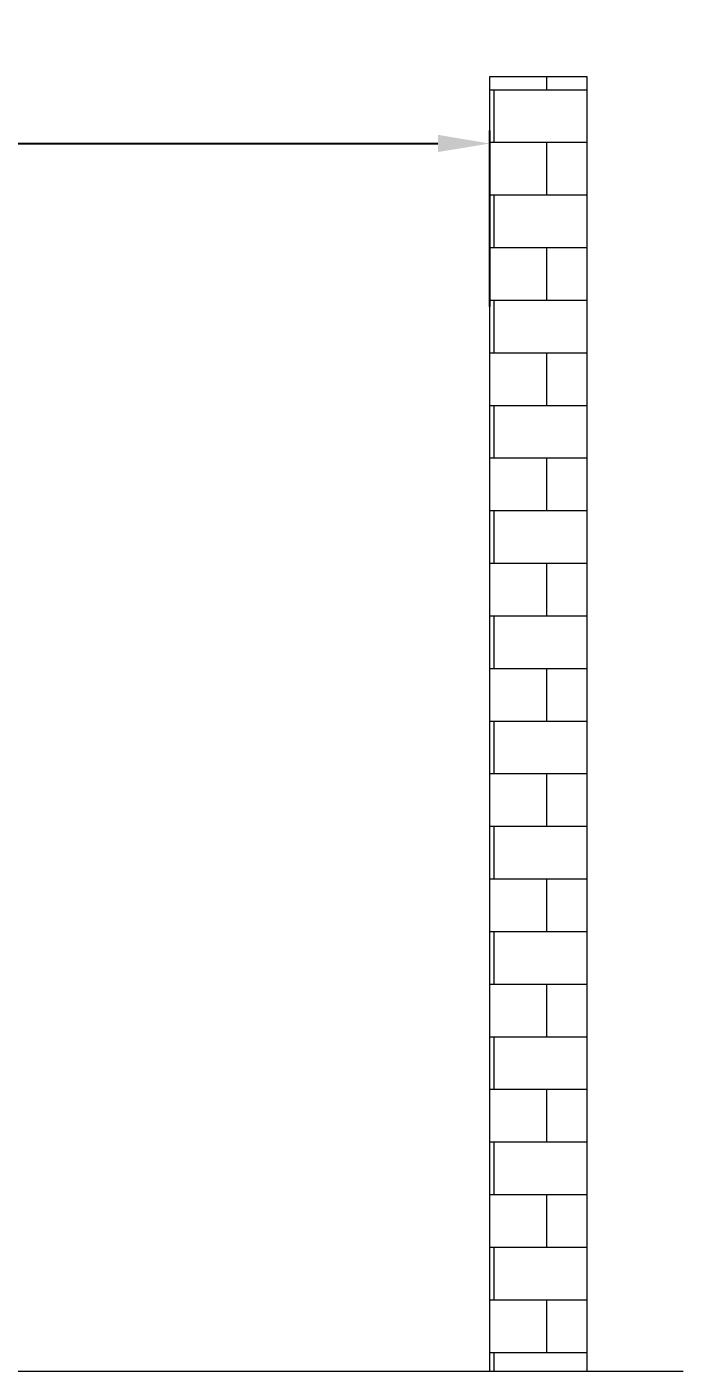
# Model space of a CAD drawing. Header units: millimetres. Extents: x -752 to 12520, y -224 to 3430.
# Drawn here: x 1036 to 1543, y 2093 to 3131 of the extents above; entities that cross this region are included whole.
import ezdxf

# ---------------------------------------------------------------- set-up
doc = ezdxf.new("R2010")
doc.units = ezdxf.units.MM
doc.layers.add('ZANO_R', color=7, linetype='Continuous', lineweight=0)
doc.layers.add('ZANO_W', color=1, linetype='Continuous', lineweight=0)
doc.styles.add('Arial', font='arial.ttf')
doc.styles.get("Standard").update_dxf_attribs({"font": 'ARIALUNI.TTF'})
doc.dimstyles.new('pl i ang', dxfattribs={"dimtxt": 50, "dimasz": 50, "dimexe": 1.25, "dimexo": 0.625, "dimgap": 10, "dimtad": 1, "dimtoh": 1, "dimtxsty": 'Standard', "dimcen": 2.5, "dimclrd": 1, "dimclre": 1, "dimclrt": 1, "dimadec": 0, "dimazin": 0, "dimtfac": 1, "dimtmove": 0, "dimatfit": 3, "dimfxl": 1, "dimarcsym": 1})

# ---------------------------------------------------------------- blocks, each defined once
blk = doc.blocks.new('*D459')
at = {"layer": 'ZANO_W', "color": 1, "lineweight": -2}
for p, q in [((332, 2914.7), (332, 3050.9)), ((1393.3, 2914.7), (1393.3, 3050.9)), ((372, 3040.9), (1353.3, 3040.9))]:
    blk.add_line(p, q, dxfattribs=at)
at = {"layer": 'ZANO_W', "color": 1}
for points in [[(372, 3047.6), (372, 3034.3), (332, 3040.9)], [(1353.3, 3034.3), (1353.3, 3047.6), (1393.3, 3040.9)]]:
    blk.add_solid(points, dxfattribs=at)
at = {"layer": 'ZANO_W', "color": 1, "insert": (862.6, 3071.3), "char_height": 40, "attachment_point": 5, "style": 'Arial'}
blk.add_mtext('min. 750', dxfattribs=at)

msp = doc.modelspace()

# ---------------------------------------------------------------- hatches: boundary and pattern name
at = {"layer": 'ZANO_R', "ltscale": 10, "transparency": 33554559}
h = msp.add_hatch(dxfattribs=at)
h.set_pattern_fill('AR-B816', scale=0.2)
h.set_pattern_definition([(0, (-9901.114, 2716.693), (0, 40.64), []), (90, (-9901.114, 2716.693), (-40.64, 40.64), [40.64, -40.64])])
h.paths.add_polyline_path([(1393.3, 3092.7), (1393.3, 2092.7), (1468.3, 2092.7), (1468.3, 3092.7)])

# ---------------------------------------------------------------- linework, layer by layer
at = {"layer": 'ZANO_R'}
for p, q in [((1393.3, 2092.7), (1393.3, 3092.7)), ((1393.3, 3092.7), (1468.3, 3092.7)), ((1468.3, 3092.7), (1468.3, 2092.7)), ((-752.4, 2092.7), (1542.6, 2092.7))]:
    msp.add_line(p, q, dxfattribs=at)

# ---------------------------------------------------------------- dimensions: what is measured, and where the dimension line sits
at = {"layer": 'ZANO_W'}
dim = msp.add_linear_dim(base=(1393.3, 3040.9), p1=(332, 2904.7), p2=(1393.3, 2904.7), text='min. 750', dimstyle='pl i ang', override={"dimtxt": 40, "dimasz": 40, "dimexe": 10, "dimexo": 10, "dimtoh": 0, "dimdec": 0, "dimtxsty": 'Arial', "dimtdec": 0, "dimtmove": 1}, dxfattribs=at)
dim.commit()
dim.dimension.update_dxf_attribs({"geometry": '*D459', "text_midpoint": (862.6, 3071.3)})

doc.saveas('drawing.dxf')
